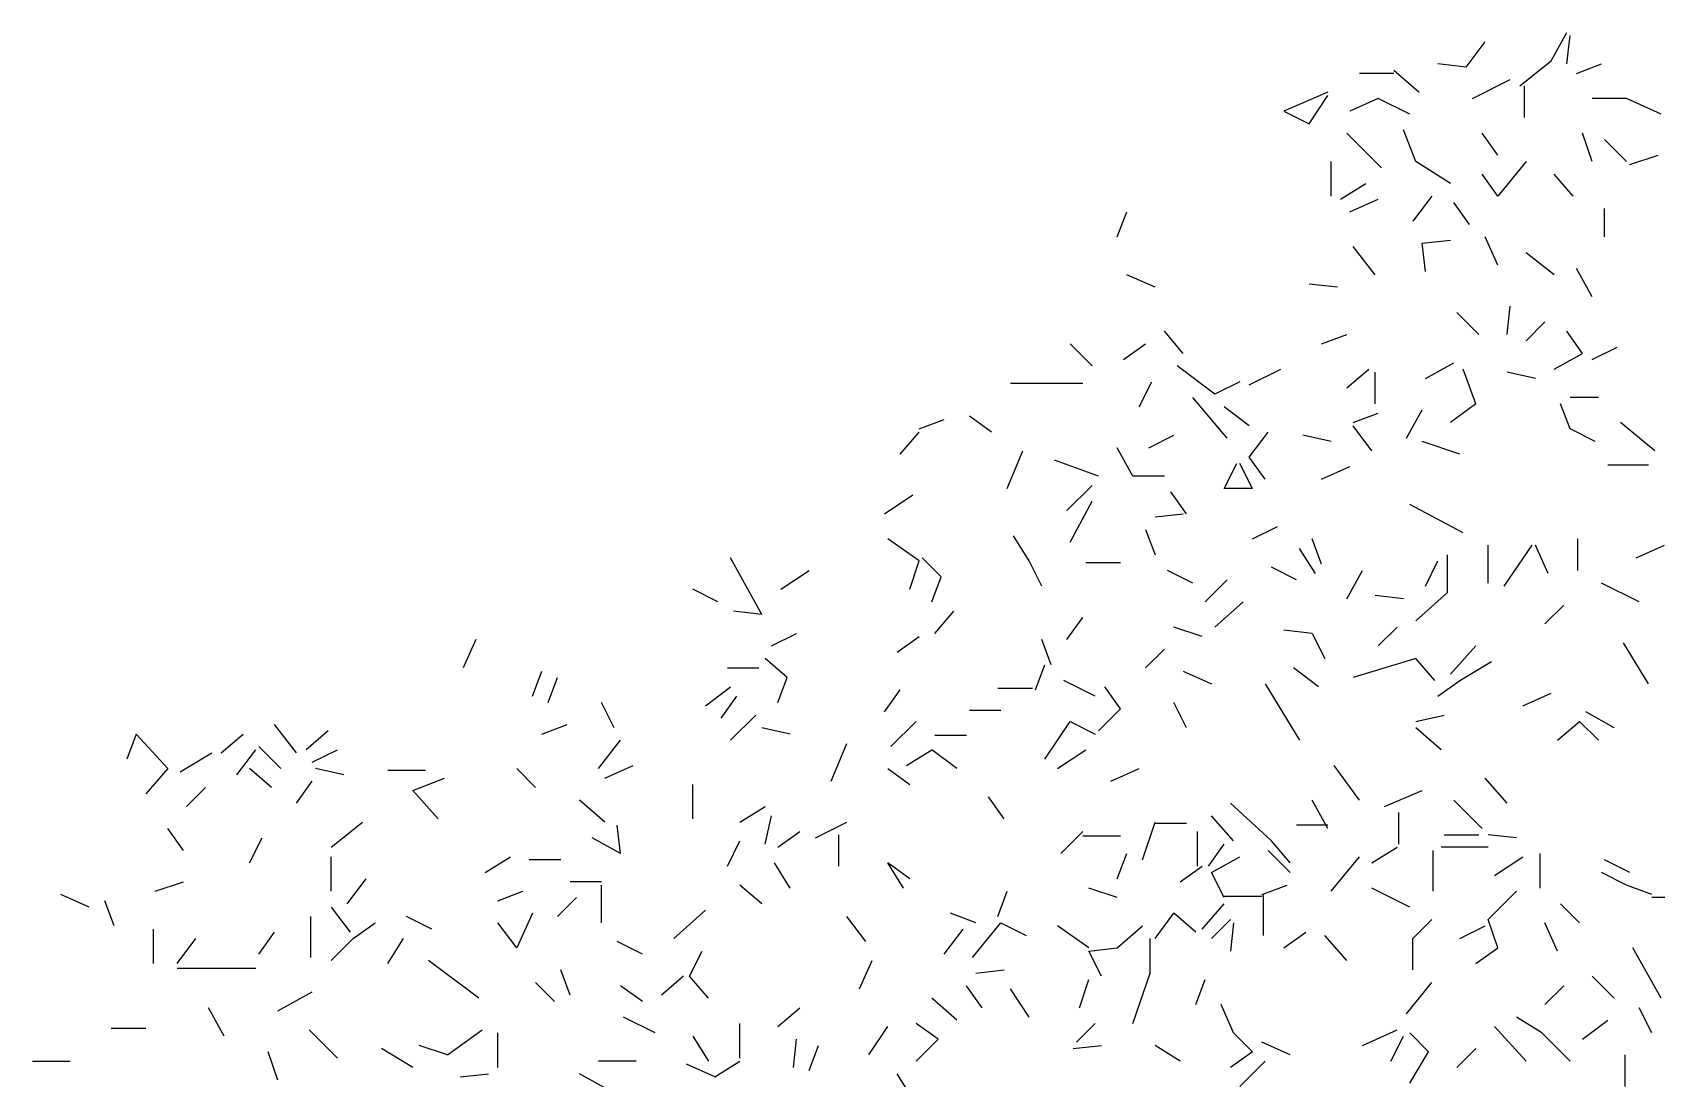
# Model space of a CAD drawing. Header units: millimetres. Extents: x 87938 to 265635, y 330093 to 434310.
# Drawn here: x 117113 to 120831, y 388615 to 391009 of the extents above; entities that cross this region are included whole.
import ezdxf

# ---------------------------------------------------------------- set-up
doc = ezdxf.new("R2010")
doc.units = ezdxf.units.MM

# ---------------------------------------------------------------- blocks, each defined once
blk = doc.blocks.new('A$C17296E50')
at = {"linetype": 'Continuous'}
for p, q in [((1992, 5234), (2012, 5270)), ((1884, 5226), (1908, 5258)), ((2012, 5230), (2016, 5266)), ((1884, 5226), (1848, 5230)), ((1884, 5226), (1848, 5230)), ((1952, 5202), (1992, 5234)), ((2024, 5218), (2056, 5230)), ((1792, 5218), (1748, 5218)), ((1792, 5222), (1824, 5194)), ((1892, 5186), (1940, 5210)), ((1708, 5194), (1652, 5170)), ((1684, 5154), (1708, 5190)), ((1772, 5186), (1736, 5170)), ((1772, 5186), (1736, 5170)), ((1772, 5186), (1736, 5170)), ((1772, 5186), (1736, 5170)), ((1772, 5186), (1736, 5170)), ((1812, 5166), (1772, 5186)), ((1958, 5162), (1958, 5202)), ((1958, 5162), (1958, 5202)), ((1958, 5162), (1958, 5202)), ((2088, 5186), (2044, 5186)), ((2132, 5166), (2088, 5186)), ((1652, 5170), (1684, 5154)), ((1820, 5106), (1804, 5146)), ((1776, 5098), (1732, 5142)), ((1924, 5114), (1904, 5142)), ((1924, 5114), (1904, 5142)), ((2044, 5106), (2032, 5142)), ((2044, 5106), (2032, 5142)), ((2088, 5106), (2060, 5134)), ((1712, 5062), (1712, 5106)), ((1864, 5078), (1820, 5106)), ((1960, 5106), (1924, 5062)), ((2092, 5102), (2128, 5114)), ((1924, 5062), (1904, 5090)), ((2020, 5062), (1996, 5090)), ((1724, 5058), (1756, 5078)), ((1840, 5062), (1816, 5030)), ((1840, 5062), (1816, 5030)), ((1840, 5062), (1816, 5030)), ((1840, 5062), (1816, 5030)), ((1840, 5062), (1816, 5030)), ((1840, 5062), (1816, 5030)), ((1840, 5062), (1816, 5030)), ((1840, 5062), (1816, 5030)), ((1840, 5062), (1816, 5030)), ((1440, 5010), (1452, 5042)), ((1736, 5042), (1772, 5058)), ((1888, 5026), (1868, 5054)), ((2060, 5010), (2060, 5046)), ((1828, 5002), (1864, 5006)), ((1828, 5002), (1864, 5006)), ((1832, 4966), (1828, 5002)), ((1832, 4966), (1828, 5002)), ((1924, 4974), (1908, 5010)), ((1768, 4962), (1740, 4998)), ((1996, 4962), (1960, 4990)), ((1488, 4946), (1452, 4962)), ((2044, 4934), (2024, 4970)), ((1720, 4946), (1684, 4950)), ((1720, 4946), (1684, 4950)), ((1936, 4886), (1940, 4922)), ((1900, 4886), (1872, 4914)), ((1960, 4878), (1984, 4902)), ((1524, 4862), (1500, 4890)), ((1700, 4874), (1732, 4886)), ((2032, 4862), (2012, 4890)), ((2032, 4862), (2012, 4890)), ((1408, 4846), (1380, 4874)), ((1448, 4854), (1476, 4874)), ((1448, 4854), (1476, 4874)), ((1996, 4842), (2032, 4862)), ((2044, 4854), (2076, 4870)), ((1564, 4810), (1516, 4846)), ((1608, 4822), (1648, 4842)), ((1732, 4818), (1760, 4842)), ((1768, 4798), (1768, 4838)), ((1768, 4798), (1768, 4838)), ((1768, 4798), (1768, 4838)), ((1832, 4830), (1868, 4850)), ((1896, 4798), (1880, 4842)), ((1972, 4830), (1936, 4838)), ((1304, 4824), (1396, 4824)), ((1468, 4794), (1484, 4826)), ((1468, 4794), (1484, 4826)), ((1596, 4826), (1564, 4810)), ((1580, 4754), (1536, 4806)), ((1608, 4770), (1576, 4794)), ((1896, 4798), (1864, 4774)), ((2016, 4766), (2004, 4798)), ((2016, 4766), (2004, 4798)), ((2052, 4806), (2016, 4806)), ((2052, 4806), (2016, 4806)), ((1188, 4766), (1220, 4778)), ((1280, 4762), (1252, 4782)), ((1280, 4762), (1252, 4782)), ((1740, 4774), (1772, 4786)), ((1740, 4774), (1772, 4786)), ((1740, 4774), (1772, 4786)), ((1808, 4754), (1828, 4790)), ((1808, 4754), (1828, 4790)), ((1808, 4754), (1828, 4790)), ((1808, 4754), (1828, 4790)), ((1808, 4754), (1828, 4790)), ((1808, 4754), (1828, 4790)), ((2124, 4738), (2080, 4774)), ((2124, 4738), (2080, 4774)), ((2124, 4738), (2080, 4774)), ((1164, 4734), (1188, 4762)), ((1480, 4742), (1512, 4758)), ((1480, 4742), (1512, 4758)), ((1480, 4742), (1512, 4758)), ((1608, 4730), (1632, 4762)), ((1712, 4750), (1676, 4758)), ((1764, 4738), (1740, 4770)), ((2048, 4750), (2016, 4766)), ((1300, 4690), (1320, 4738)), ((1460, 4706), (1440, 4742)), ((1876, 4734), (1828, 4750)), ((1416, 4706), (1360, 4726)), ((1576, 4690), (1592, 4722)), ((1612, 4690), (1596, 4722)), ((1628, 4702), (1608, 4730)), ((1700, 4702), (1736, 4718)), ((2116, 4720), (2064, 4720)), ((2116, 4720), (2064, 4720)), ((2116, 4720), (2064, 4720)), ((2116, 4720), (2064, 4720)), ((2116, 4720), (2064, 4720)), ((1376, 4662), (1408, 4694)), ((1500, 4706), (1460, 4706)), ((1612, 4690), (1576, 4690)), ((1144, 4658), (1180, 4682)), ((1144, 4658), (1180, 4682)), ((1144, 4658), (1180, 4682)), ((1380, 4622), (1408, 4674)), ((1528, 4658), (1508, 4686)), ((1880, 4634), (1812, 4670)), ((1488, 4654), (1524, 4658)), ((1328, 4598), (1308, 4630)), ((1476, 4638), (1488, 4606)), ((1476, 4638), (1488, 4606)), ((1612, 4626), (1644, 4642)), ((1188, 4598), (1148, 4626)), ((1692, 4582), (1672, 4614)), ((1700, 4594), (1688, 4626)), ((1700, 4594), (1688, 4626)), ((1912, 4570), (1912, 4618)), ((1932, 4566), (1968, 4618)), ((1988, 4582), (1972, 4618)), ((2026, 4586), (2026, 4626)), ((2026, 4586), (2026, 4626)), ((2026, 4586), (2026, 4626)), ((2100, 4602), (2136, 4618)), ((988, 4530), (948, 4602)), ((1176, 4562), (1188, 4598)), ((1216, 4578), (1192, 4602)), ((1344, 4566), (1328, 4598)), ((1400, 4596), (1444, 4596)), ((1668, 4574), (1636, 4590)), ((1668, 4574), (1636, 4590)), ((1668, 4574), (1636, 4590)), ((1668, 4574), (1636, 4590)), ((1668, 4574), (1636, 4590)), ((1832, 4566), (1848, 4598)), ((1860, 4558), (1860, 4606)), ((1860, 4558), (1860, 4606)), ((1012, 4562), (1048, 4586)), ((1204, 4546), (1216, 4578)), ((1536, 4570), (1504, 4586)), ((1552, 4546), (1580, 4574)), ((1732, 4550), (1752, 4586)), ((1732, 4550), (1752, 4586)), ((2104, 4546), (2056, 4570)), ((932, 4546), (900, 4562)), ((932, 4546), (900, 4562)), ((1564, 4514), (1600, 4546)), ((1564, 4514), (1600, 4546)), ((1804, 4550), (1768, 4554)), ((1820, 4522), (1860, 4558)), ((988, 4530), (952, 4534)), ((1208, 4506), (1232, 4534)), ((1208, 4506), (1232, 4534)), ((1208, 4506), (1232, 4534)), ((1376, 4498), (1396, 4526)), ((1376, 4498), (1396, 4526)), ((1984, 4518), (2008, 4542)), ((1000, 4490), (1032, 4506)), ((1548, 4502), (1512, 4514)), ((1688, 4506), (1652, 4510)), ((1688, 4506), (1652, 4510)), ((1688, 4506), (1652, 4510)), ((1688, 4506), (1652, 4510)), ((1688, 4506), (1704, 4474)), ((1796, 4514), (1772, 4490)), ((1796, 4514), (1772, 4490)), ((1796, 4514), (1772, 4490)), ((1796, 4514), (1772, 4490)), ((624, 4498), (608, 4462)), ((1160, 4482), (1188, 4502)), ((1160, 4482), (1188, 4502)), ((1160, 4482), (1188, 4502)), ((1356, 4466), (1344, 4498)), ((1476, 4462), (1500, 4486)), ((1476, 4462), (1500, 4486)), ((1476, 4462), (1500, 4486)), ((1864, 4454), (1896, 4490)), ((2116, 4442), (2084, 4494)), ((1020, 4450), (992, 4474)), ((1336, 4434), (1348, 4466)), ((1336, 4434), (1348, 4466)), ((1336, 4434), (1348, 4466)), ((1820, 4474), (1740, 4450)), ((1844, 4446), (1820, 4474)), ((1876, 4446), (1916, 4470)), ((696, 4426), (708, 4458)), ((716, 4418), (728, 4450)), ((944, 4462), (984, 4462)), ((1008, 4418), (1020, 4450)), ((1008, 4418), (1020, 4450)), ((1412, 4426), (1372, 4446)), ((1412, 4426), (1372, 4446)), ((1524, 4458), (1560, 4442)), ((1628, 4442), (1672, 4370)), ((1696, 4438), (1664, 4462)), ((1696, 4438), (1664, 4462)), ((1848, 4426), (1876, 4446)), ((1848, 4426), (1876, 4446)), ((916, 4414), (948, 4438)), ((916, 4414), (948, 4438)), ((936, 4398), (956, 4426)), ((936, 4398), (956, 4426)), ((936, 4398), (956, 4426)), ((936, 4398), (956, 4426)), ((936, 4398), (956, 4426)), ((936, 4398), (956, 4426)), ((1144, 4406), (1164, 4434)), ((1144, 4406), (1164, 4434)), ((1332, 4436), (1288, 4436)), ((1444, 4410), (1424, 4438)), ((1956, 4414), (1992, 4430)), ((1956, 4414), (1992, 4430)), ((800, 4386), (784, 4418)), ((948, 4370), (980, 4402)), ((1292, 4408), (1252, 4408)), ((1292, 4408), (1252, 4408)), ((1292, 4408), (1252, 4408)), ((1292, 4408), (1252, 4408)), ((1416, 4382), (1444, 4410)), ((1528, 4386), (1512, 4418)), ((1528, 4386), (1512, 4418)), ((1820, 4394), (1856, 4402)), ((2072, 4386), (2036, 4406)), ((396, 4354), (368, 4390)), ((436, 4382), (408, 4358)), ((436, 4382), (408, 4358)), ((708, 4378), (740, 4390)), ((1024, 4378), (988, 4386)), ((1152, 4362), (1184, 4394)), ((1348, 4346), (1380, 4394)), ((1380, 4394), (1412, 4378)), ((1380, 4394), (1412, 4378)), ((1380, 4394), (1412, 4378)), ((1852, 4358), (1820, 4386)), ((1852, 4358), (1820, 4386)), ((1852, 4358), (1820, 4386)), ((2000, 4370), (2028, 4394)), ((2000, 4370), (2028, 4394)), ((2000, 4370), (2028, 4394)), ((2000, 4370), (2028, 4394)), ((2052, 4370), (2028, 4394)), ((192, 4378), (180, 4346)), ((232, 4334), (192, 4378)), ((232, 4334), (192, 4378)), ((300, 4354), (328, 4378)), ((376, 4334), (348, 4362)), ((780, 4334), (808, 4370)), ((1076, 4318), (1096, 4366)), ((1076, 4318), (1096, 4366)), ((1248, 4376), (1208, 4376)), ((248, 4330), (288, 4354)), ((320, 4326), (344, 4358)), ((416, 4342), (448, 4358)), ((1172, 4338), (1204, 4358)), ((1236, 4334), (1204, 4358)), ((1364, 4334), (1400, 4358)), ((232, 4334), (204, 4302)), ((364, 4310), (336, 4334)), ((396, 4290), (416, 4318)), ((396, 4290), (416, 4318)), ((456, 4326), (420, 4334)), ((512, 4332), (560, 4332)), ((512, 4332), (560, 4332)), ((544, 4306), (584, 4322)), ((544, 4306), (584, 4322)), ((544, 4306), (584, 4322)), ((544, 4306), (584, 4322)), ((544, 4306), (584, 4322)), ((676, 4334), (700, 4310)), ((788, 4322), (824, 4338)), ((788, 4322), (824, 4338)), ((788, 4322), (824, 4338)), ((1148, 4334), (1176, 4314)), ((1432, 4318), (1468, 4334)), ((1748, 4294), (1716, 4338)), ((1748, 4294), (1716, 4338)), ((1748, 4294), (1716, 4338)), ((1936, 4290), (1908, 4322)), ((256, 4286), (280, 4310)), ((576, 4270), (544, 4306)), ((900, 4270), (900, 4314)), ((900, 4270), (900, 4314)), ((1296, 4270), (1276, 4298)), ((1780, 4286), (1828, 4306)), ((1780, 4286), (1828, 4306)), ((788, 4266), (756, 4294)), ((960, 4266), (992, 4286)), ((1636, 4242), (1584, 4290)), ((1708, 4258), (1688, 4294)), ((1798, 4238), (1798, 4278)), ((1904, 4258), (1868, 4294)), ((1904, 4258), (1868, 4294)), ((1904, 4258), (1868, 4294)), ((1904, 4258), (1868, 4294)), ((1904, 4258), (1868, 4294)), ((1904, 4258), (1868, 4294)), ((252, 4230), (232, 4258)), ((252, 4230), (232, 4258)), ((252, 4230), (232, 4258)), ((440, 4234), (480, 4266)), ((808, 4226), (804, 4262)), ((808, 4226), (804, 4262)), ((808, 4226), (804, 4262)), ((992, 4238), (1000, 4274)), ((992, 4238), (1000, 4274)), ((1056, 4246), (1096, 4266)), ((1472, 4218), (1488, 4266)), ((1528, 4264), (1488, 4264)), ((1588, 4242), (1560, 4274)), ((1708, 4262), (1668, 4262)), ((336, 4214), (352, 4246)), ((808, 4226), (772, 4246)), ((944, 4210), (960, 4242)), ((1008, 4234), (1036, 4254)), ((1008, 4234), (1036, 4254)), ((1008, 4234), (1036, 4254)), ((1008, 4234), (1036, 4254)), ((1008, 4234), (1036, 4254)), ((1008, 4234), (1036, 4254)), ((1086, 4210), (1086, 4250)), ((1086, 4210), (1086, 4250)), ((1396, 4254), (1368, 4226)), ((1444, 4248), (1396, 4248)), ((1444, 4248), (1396, 4248)), ((1542, 4210), (1542, 4254)), ((1542, 4210), (1542, 4254)), ((1556, 4210), (1576, 4238)), ((1556, 4210), (1576, 4238)), ((1556, 4210), (1576, 4238)), ((1556, 4210), (1576, 4238)), ((1556, 4210), (1576, 4238)), ((1556, 4210), (1576, 4238)), ((1556, 4210), (1576, 4238)), ((1556, 4210), (1576, 4238)), ((1556, 4210), (1576, 4238)), ((1556, 4210), (1576, 4238)), ((1556, 4210), (1576, 4238)), ((1556, 4210), (1576, 4238)), ((1556, 4210), (1576, 4238)), ((1660, 4214), (1636, 4242)), ((1660, 4214), (1636, 4242)), ((1660, 4214), (1636, 4242)), ((1856, 4250), (1900, 4250)), ((1948, 4246), (1912, 4250)), ((440, 4178), (440, 4222)), ((636, 4202), (668, 4222)), ((732, 4218), (692, 4218)), ((732, 4218), (692, 4218)), ((1440, 4194), (1452, 4226)), ((1440, 4194), (1452, 4226)), ((1560, 4202), (1596, 4222)), ((1560, 4202), (1596, 4222)), ((1660, 4202), (1632, 4230)), ((1660, 4202), (1632, 4230)), ((1712, 4178), (1748, 4222)), ((1764, 4214), (1796, 4234)), ((1764, 4214), (1796, 4234)), ((1764, 4214), (1796, 4234)), ((1764, 4214), (1796, 4234)), ((1842, 4178), (1842, 4230)), ((1912, 4234), (1852, 4234)), ((1920, 4198), (1956, 4222)), ((1978, 4182), (1978, 4226)), ((2092, 4202), (2060, 4218)), ((2092, 4202), (2060, 4218)), ((484, 4194), (460, 4162)), ((484, 4194), (460, 4162)), ((484, 4194), (460, 4162)), ((484, 4194), (460, 4162)), ((1024, 4182), (1004, 4214)), ((1168, 4182), (1148, 4214)), ((1176, 4194), (1148, 4214)), ((1520, 4190), (1548, 4210)), ((1576, 4170), (1560, 4202)), ((1576, 4170), (1560, 4202)), ((2088, 4186), (2056, 4202)), ((2088, 4186), (2056, 4202)), ((132, 4158), (96, 4174)), ((132, 4158), (96, 4174)), ((132, 4158), (96, 4174)), ((216, 4178), (252, 4190)), ((216, 4178), (252, 4190)), ((216, 4178), (252, 4190)), ((216, 4178), (252, 4190)), ((216, 4178), (252, 4190)), ((216, 4178), (252, 4190)), ((216, 4178), (252, 4190)), ((216, 4178), (252, 4190)), ((216, 4178), (252, 4190)), ((652, 4166), (684, 4178)), ((652, 4166), (684, 4178)), ((652, 4166), (684, 4178)), ((784, 4190), (744, 4190)), ((784, 4190), (744, 4190)), ((784, 4190), (744, 4190)), ((784, 4138), (784, 4186)), ((988, 4162), (960, 4186)), ((1288, 4146), (1300, 4178)), ((1288, 4146), (1300, 4178)), ((1440, 4170), (1404, 4182)), ((1440, 4170), (1404, 4182)), ((1440, 4170), (1404, 4182)), ((1624, 4174), (1656, 4186)), ((1626, 4122), (1626, 4174)), ((1812, 4158), (1764, 4182)), ((1912, 4142), (1948, 4178)), ((2120, 4174), (2088, 4186)), ((2120, 4174), (2088, 4186)), ((2120, 4174), (2088, 4186)), ((164, 4134), (152, 4166)), ((164, 4134), (152, 4166)), ((440, 4158), (464, 4126)), ((728, 4146), (752, 4170)), ((728, 4146), (752, 4170)), ((728, 4146), (752, 4170)), ((728, 4146), (752, 4170)), ((728, 4146), (752, 4170)), ((876, 4118), (916, 4154)), ((876, 4118), (916, 4154)), ((876, 4118), (916, 4154)), ((876, 4118), (916, 4154)), ((876, 4118), (916, 4154)), ((1548, 4130), (1576, 4162)), ((1576, 4172), (1624, 4172)), ((2028, 4138), (2004, 4162)), ((2028, 4138), (2004, 4162)), ((2028, 4138), (2004, 4162)), ((2164, 4170), (2120, 4170)), ((414, 4094), (414, 4146)), ((414, 4094), (414, 4146)), ((414, 4094), (414, 4146)), ((468, 4118), (496, 4138)), ((468, 4118), (496, 4138)), ((568, 4130), (536, 4146)), ((676, 4106), (652, 4138)), ((676, 4106), (652, 4138)), ((696, 4150), (676, 4106)), ((696, 4150), (676, 4106)), ((1120, 4114), (1096, 4146)), ((1260, 4138), (1228, 4150)), ((1260, 4138), (1228, 4150)), ((1260, 4138), (1228, 4150)), ((1256, 4094), (1292, 4138)), ((1292, 4138), (1324, 4122)), ((1292, 4138), (1324, 4122)), ((1292, 4138), (1324, 4122)), ((1404, 4106), (1364, 4134)), ((1440, 4106), (1472, 4134)), ((1440, 4106), (1472, 4134)), ((1488, 4118), (1512, 4150)), ((1540, 4126), (1512, 4150)), ((1540, 4126), (1512, 4150)), ((1540, 4126), (1512, 4150)), ((1560, 4118), (1584, 4142)), ((1588, 4138), (1584, 4102)), ((1588, 4138), (1584, 4102)), ((1588, 4138), (1584, 4102)), ((1588, 4138), (1584, 4102)), ((1816, 4118), (1840, 4142)), ((1876, 4118), (1908, 4134)), ((1924, 4106), (1912, 4142)), ((2000, 4102), (1984, 4138)), ((2000, 4102), (1984, 4138)), ((2000, 4102), (1984, 4138)), ((214, 4086), (214, 4130)), ((244, 4086), (268, 4118)), ((348, 4098), (368, 4126)), ((440, 4090), (468, 4118)), ((440, 4090), (468, 4118)), ((440, 4090), (468, 4118)), ((440, 4090), (468, 4118)), ((440, 4090), (468, 4118)), ((512, 4086), (532, 4118)), ((836, 4098), (804, 4114)), ((1220, 4098), (1244, 4130)), ((1220, 4098), (1244, 4130)), ((1220, 4098), (1244, 4130)), ((1482, 4074), (1482, 4118)), ((1652, 4106), (1680, 4126)), ((1652, 4106), (1680, 4126)), ((1732, 4090), (1704, 4122)), ((1816, 4078), (1816, 4118)), ((1816, 4078), (1816, 4118)), ((896, 4070), (912, 4102)), ((896, 4070), (912, 4102)), ((896, 4070), (912, 4102)), ((896, 4070), (912, 4102)), ((896, 4070), (912, 4102)), ((1404, 4102), (1440, 4106)), ((1420, 4070), (1404, 4102)), ((1896, 4086), (1924, 4106)), ((2132, 4042), (2096, 4106)), ((2132, 4042), (2096, 4106)), ((344, 4080), (244, 4080)), ((628, 4042), (564, 4090)), ((628, 4042), (564, 4090)), ((744, 4046), (732, 4078)), ((1112, 4054), (1128, 4090)), ((1260, 4074), (1296, 4078)), ((1260, 4074), (1296, 4078)), ((1260, 4074), (1296, 4078)), ((1260, 4074), (1296, 4078)), ((1460, 4010), (1482, 4074)), ((1460, 4010), (1482, 4074)), ((1460, 4010), (1482, 4074)), ((372, 4026), (416, 4050)), ((700, 4062), (724, 4038)), ((836, 4038), (808, 4058)), ((836, 4038), (808, 4058)), ((836, 4038), (808, 4058)), ((888, 4070), (860, 4046)), ((920, 4042), (896, 4070)), ((920, 4042), (896, 4070)), ((1268, 4030), (1248, 4058)), ((1268, 4030), (1248, 4058)), ((1268, 4030), (1248, 4058)), ((1268, 4030), (1248, 4058)), ((1268, 4030), (1248, 4058)), ((1268, 4030), (1248, 4058)), ((1328, 4018), (1304, 4054)), ((1328, 4018), (1304, 4054)), ((1328, 4018), (1304, 4054)), ((1328, 4018), (1304, 4054)), ((1392, 4030), (1404, 4066)), ((1540, 4034), (1552, 4066)), ((1540, 4034), (1552, 4066)), ((1808, 4022), (1840, 4062)), ((1984, 4034), (2008, 4058)), ((1984, 4034), (2008, 4058)), ((1984, 4034), (2008, 4058)), ((2072, 4042), (2044, 4070)), ((304, 3994), (284, 4030)), ((304, 3994), (284, 4030)), ((304, 3994), (284, 4030)), ((304, 3994), (284, 4030)), ((304, 3994), (284, 4030)), ((1008, 4006), (1036, 4030)), ((1236, 4014), (1204, 4042)), ((1588, 3998), (1572, 4034)), ((2120, 3998), (2104, 4030)), ((2120, 3998), (2104, 4030)), ((852, 3998), (812, 4018)), ((960, 3966), (960, 4010)), ((960, 3966), (960, 4010)), ((960, 3966), (960, 4010)), ((960, 3966), (960, 4010)), ((960, 3966), (960, 4010)), ((960, 3966), (960, 4010)), ((960, 3966), (960, 4010)), ((960, 3966), (960, 4010)), ((1212, 3990), (1184, 4010)), ((1388, 3986), (1412, 4010)), ((1980, 3998), (1948, 4018)), ((1980, 3998), (1948, 4018)), ((2032, 3990), (2064, 4014)), ((2032, 3990), (2064, 4014)), ((2032, 3990), (2064, 4014)), ((2032, 3990), (2064, 4014)), ((2032, 3990), (2064, 4014)), ((160, 4004), (204, 4004)), ((160, 4004), (204, 4004)), ((160, 4004), (204, 4004)), ((160, 4004), (204, 4004)), ((448, 3966), (412, 4002)), ((448, 3966), (412, 4002)), ((448, 3966), (412, 4002)), ((588, 3970), (632, 4002)), ((588, 3970), (632, 4002)), ((652, 3954), (652, 3998)), ((900, 3994), (920, 3962)), ((1028, 3954), (1032, 3990)), ((1124, 3970), (1148, 4006)), ((1184, 3962), (1212, 3990)), ((1612, 3974), (1588, 3998)), ((1612, 3974), (1588, 3998)), ((1752, 3982), (1796, 4002)), ((1752, 3982), (1796, 4002)), ((1788, 3962), (1804, 3994)), ((1836, 3974), (1812, 3998)), ((1836, 3974), (1812, 3998)), ((1960, 3962), (1920, 4006)), ((1960, 3962), (1920, 4006)), ((2016, 3962), (1980, 3998)), ((2016, 3962), (1980, 3998)), ((372, 3938), (360, 3974)), ((544, 3954), (504, 3978)), ((588, 3970), (552, 3982)), ((1048, 3950), (1060, 3982)), ((1048, 3950), (1060, 3982)), ((1384, 3978), (1420, 3982)), ((1520, 3962), (1488, 3982)), ((1612, 3974), (1584, 3954)), ((1660, 3970), (1624, 3986)), ((1660, 3970), (1624, 3986)), ((1812, 3934), (1836, 3974)), ((1872, 3954), (1896, 3978)), ((1872, 3954), (1896, 3978)), ((1872, 3954), (1896, 3978)), ((1872, 3954), (1896, 3978)), ((2086, 3930), (2086, 3970)), ((60, 3962), (108, 3962)), ((828, 3962), (780, 3962)), ((928, 3942), (892, 3958)), ((928, 3942), (960, 3962)), ((928, 3942), (960, 3962)), ((928, 3942), (960, 3962)), ((928, 3942), (960, 3962)), ((928, 3942), (960, 3962)), ((928, 3942), (960, 3962)), ((1596, 3930), (1628, 3962)), ((1596, 3930), (1628, 3962)), ((604, 3942), (640, 3946)), ((792, 3926), (756, 3946)), ((792, 3926), (756, 3946)), ((792, 3926), (756, 3946)), ((792, 3926), (756, 3946)), ((1180, 3914), (1160, 3946))]:
    blk.add_line(p, q, dxfattribs=at)

msp = doc.modelspace()

# ---------------------------------------------------------------- block references
at = {"xscale": 1.8, "yscale": 1.8, "zscale": 1.8}
msp.add_blockref('A$C17296E50', (117004.6, 381523.4), dxfattribs=at)

doc.saveas('drawing.dxf')
